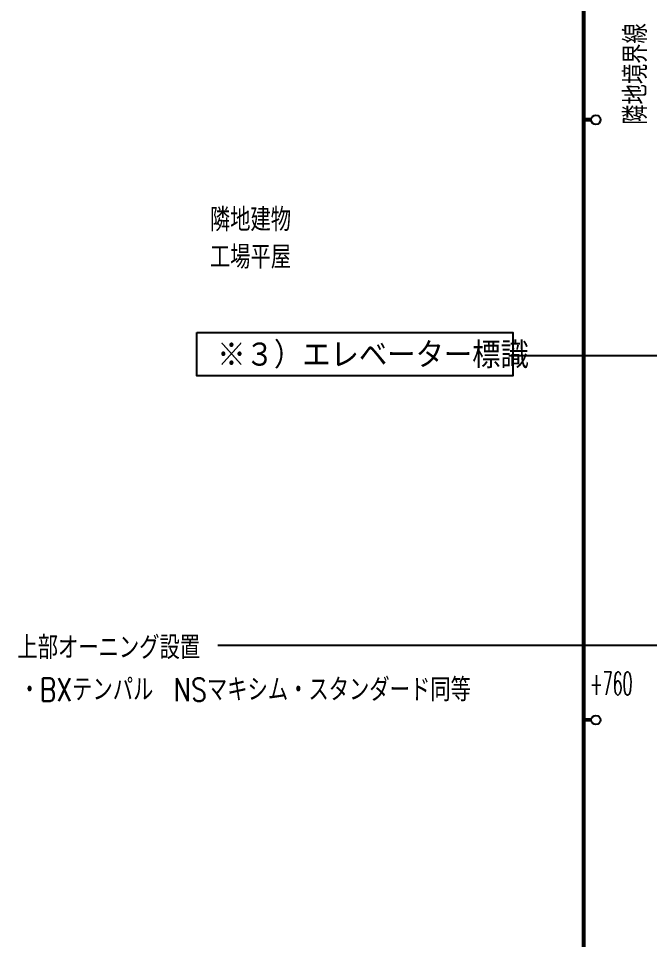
# Model space of a CAD drawing. Header units: millimetres. Extents: x 3721 to 423725, y 3529 to 115772.
# Drawn here: x 7097 to 20774, y 39457 to 59407 of the extents above; entities that cross this region are included whole.
import ezdxf
from ezdxf.enums import TextEntityAlignment as Align

# ---------------------------------------------------------------- set-up
doc = ezdxf.new("R2010")
doc.units = ezdxf.units.MM
doc.header["$LTSCALE"] = 0.2
doc.header["$PDMODE"] = 1
for name, color, linetype in [('0-1', 7, 'Continuous'), ('92 設備記述', 3, 'Continuous'), ('歩行者通路', 1, 'Continuous')]:
    doc.layers.add(name, color=color, linetype=linetype)
doc.layers.add('改修記述', color=1, linetype='Continuous', lineweight=9, true_color=0xff0000)
doc.styles.get("Standard").update_dxf_attribs({"font": 'simplex.shx', "width": 0.8, "height": 700, "bigfont": 'extfont2.shx'})
doc.styles.add('Standard-A', font='romans.shx', dxfattribs={"bigfont": 'extfont2.shx'})
doc.styles.add('スタイル1', font='MS PGothic.ttf')

msp = doc.modelspace()

# ---------------------------------------------------------------- linework, layer by layer
at = {"layer": '0-1', "color": 8}
msp.add_line((19324.47670860786, 37712.1787763692), (19324.47670860786, 89712.1789763692), dxfattribs=at)
at = {"layer": '0-1', "color": 8, "linetype": 'Continuous'}
for p, q in [((19374.47670860786, 37662.1787763692), (19374.47670860786, 89762.1789763692)), ((19512.54750860785, 57232.18877636921), (19374.4803086078, 57232.18877636921)), ((19512.54750860785, 57192.18897636921), (19374.4803086078, 57192.18897636921)), ((19512.55410860782, 57232.18877636921), (19374.48670860782, 57232.18877636921)), ((19512.55410860782, 57192.18897636921), (19374.48670860782, 57192.18897636921)), ((19512.54750860785, 44232.18877636921), (19374.4803086078, 44232.18877636921)), ((19512.54750860785, 44192.18897636921), (19374.4803086078, 44192.18897636921)), ((19512.55410860782, 44232.18877636921), (19374.48670860782, 44232.18877636921)), ((19512.55410860782, 44192.18897636921), (19374.48670860782, 44192.18897636921))]:
    msp.add_line(p, q, dxfattribs=at)
for centre in [(19610.5269086078, 57212.18877636921), (19610.53350860783, 57212.18877636921), (19610.5269086078, 44212.18877636921), (19610.53350860783, 44212.18877636921)]:
    msp.add_circle(centre, 100, dxfattribs=at)
at = {"layer": '0-1', "color": 7}
for p in [(12005.4420301163, 48326.57619673268), (18414.9320301163, 47735.47149673267), (14456.2465301163, 47464.52079673268), (18370.9320301163, 47235.47149673267), (18410.9320301163, 47235.47149673267)]:
    msp.add_point(p, dxfattribs=at)
at = {"layer": '92 設備記述', "color": 8}
msp.add_line((36112.24077943836, 45823.68166575546), (11422.01683855943, 45823.68166575536), dxfattribs=at)
at = {"layer": '歩行者通路'}
msp.add_line((38227.394994257, 52096.42289836472), (17721.66179575026, 52096.42289836472), dxfattribs=at)
msp.add_lwpolyline([(10961.13175570406, 52607.66028726008), (17809.20166925807, 52607.66028726008), (17809.20166925807, 51668.07276905584), (10961.13175570406, 51668.07276905584)], close=True, dxfattribs=at)

# ---------------------------------------------------------------- texts
at = {"layer": '0-1', "color": 8, "width": 0.5}
msp.add_text('+760', height=500, rotation=359.8399999999994, dxfattribs=at).set_placement((19481.66010860784, 44755.22857636921))
at = {"layer": '92 設備記述', "color": 8, "style": 'Standard-A', "width": 0.8}
msp.add_text('隣地境界線\u300063.00', height=500, rotation=90, dxfattribs=at).set_placement((20720.89914802159, 57103.69037039971))
for s, p in [('隣地建物', (11245.91963531391, 54798.43379761428)), ('工場平屋', (11245.91963531391, 53989.20729718087))]:
    msp.add_text(s, height=500, dxfattribs=at).set_placement(p)
for s, p in [('上部オーニング設置', (7075.024219933315, 45781.81380723115)), ('・BXテンパル\u3000NSマキシム・スタンダード同等', (7119.41539644904, 44868.14214932663))]:
    msp.add_text(s, height=500, dxfattribs=at).set_placement(p, align=Align.MIDDLE_LEFT)
at = {"layer": '改修記述', "style": 'スタイル1', "width": 0.9}
msp.add_text('※３）エレベーター標識', height=500, dxfattribs=at).set_placement((11406.7319131642, 52136.44667072214), align=Align.MIDDLE_LEFT)

doc.saveas('drawing.dxf')
